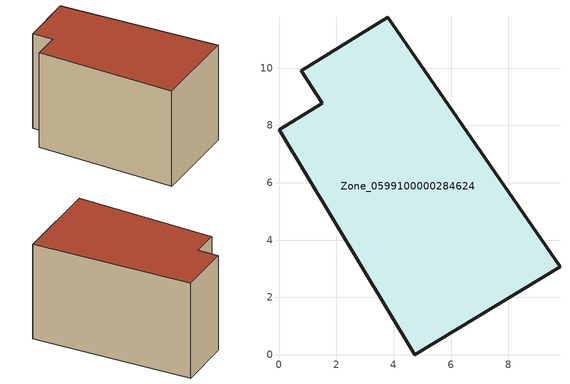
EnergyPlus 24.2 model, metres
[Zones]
Zone_0599100000284624
 floor ground (C_G): 9.8,3.08 4.73,0 0,7.84 1.51,8.77 0.77,9.92 3.79,11.78 z0
 wall outside (C_F): 4.73,0 9.8,3.08 3.79,11.78 0.77,9.92 1.51,8.77 0,7.84 4.73,0 z0:6.78
 roof outside (C_R): 0,7.84 4.73,0 9.8,3.08 3.79,11.78 0.77,9.92 1.51,8.77 z6.78
[BUILDING]
Pand.0599100000284624: North Axis=0; Terrain=City; Loads Convergence Tolerance Value=0.04; Temperature Convergence Tolerance Value=0.4; Solar Distribution=FullExterior; Maximum Number of Warmup Days=25; Minimum Number of Warmup Days=1
[Site:Location]
Rotterdam.The.Hague.AP_ZH_NLD Design_Conditions: Latitude=51.96; Longitude=4.45; Time Zone=1; Elevation=-4.5
[SITE:GROUNDTEMPERATURE:BUILDINGSURFACE]
18, 18, 18, 18, 18, 18, 18, 18, 18, 18, 18, 18
[MATERIAL] Thermal Absorptance=0.9; Solar Absorptance=0.7; Visible Absorptance=0.7
Name | Roughness | Thickness | Conductivity | Density | Specific Heat
G.TC.1946 | MediumSmooth | 0.15 | 1 | 540 | 1210
F.TC.1946 | Rough | 0.3 | 0.857143 | 1920 | 840
R.TC.1946 | MediumRough | 0.2 | 0.909091 | 1500 | 1000
[CONSTRUCTION]
C_G: G.TC.1946
C_F: F.TC.1946
C_R: R.TC.1946
[ZONE]
Zone_0599100000284624: Type=1; Multiplier=1; Ceiling Height=Autocalculate; Volume=Autocalculate; Floor Area=autocalculate; Part of Total Floor Area=Yes
[ZONEINFILTRATION:DESIGNFLOWRATE]
Infil_Zone_0599100000284624: Zone or ZoneList or Space or SpaceList=Zone_0599100000284624; Schedule=AlwaysOn; Design Flow Rate Calculation Method=Flow/Area; Flow Rate per Floor Area=0.003; Constant Term Coefficient=1; Temperature Term Coefficient=0; Velocity Term Coefficient=0; Velocity Squared Term Coefficient=0
[HVACTEMPLATE:ZONE:IDEALLOADSAIRSYSTEM]
Zone_0599100000284624: Maximum Heating Supply Air Temperature=50; Minimum Cooling Supply Air Temperature=13; Maximum Heating Supply Air Humidity Ratio=0.0156; Minimum Cooling Supply Air Humidity Ratio=0.0077; Heating Limit=NoLimit; Cooling Limit=NoLimit; Dehumidification Control Type=ConstantSensibleHeatRatio; Cooling Sensible Heat Ratio=0.7; Dehumidification Setpoint=60; Humidification Control Type=None; Humidification Setpoint=30; Outdoor Air Method=None; Outdoor Air Flow Rate per Person=0.00944; Outdoor Air Flow Rate per Zone Floor Area=0; Outdoor Air Flow Rate per Zone=0; Demand Controlled Ventilation Type=None; Outdoor Air Economizer Type=NoEconomizer; Heat Recovery Type=None; Sensible Heat Recovery Effectiveness=0.7; Latent Heat Recovery Effectiveness=0.65
[ZONECONTROL:THERMOSTAT]
ThermostatControl_Zone_0599100000284624: Zone or ZoneList=Zone_0599100000284624; Control Type Schedule=DualSetpointControlType; Control 1=Thermostat_Zone_0599100000284624; Temperature Difference Between Cutout And Setpoint=0
[THERMOSTATSETPOINT:DUALSETPOINT]
Thermostat_Zone_0599100000284624: Heating Setpoint Temperature Schedule=HeatingSetpoint_Zone_0599100000284624; Cooling Setpoint Temperature Schedule=CoolingSetpoint_Zone_0599100000284624
[SCHEDULE:COMPACT]
HeatingSetpoint_Zone_0599100000284624: Through: 12/31, For: AllDays, Until: 24:00, 21
CoolingSetpoint_Zone_0599100000284624: Through: 12/31, For: AllDays, Until: 24:00, 24
DualSetpointControlType: Through: 12/31, For: AllDays, Until: 24:00, 4
AlwaysOn: Through: 12/31, For: AllDays, Until: 24:00, 1
